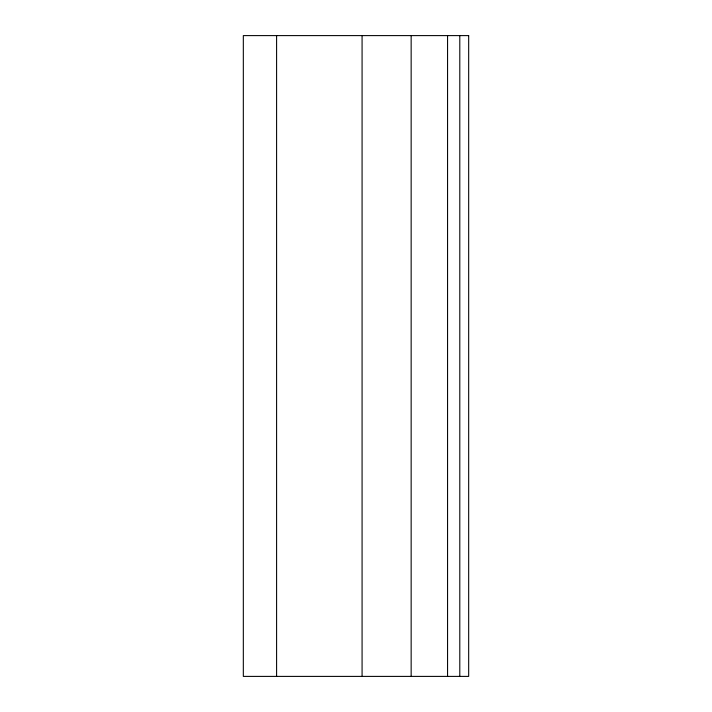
<?xml version="1.0" encoding="UTF-8"?>
<svg xmlns="http://www.w3.org/2000/svg" width="712" height="712" viewBox="0 0 712 712"><rect width="100%" height="100%" fill="white"/><g stroke="black" fill="none" stroke-linecap="round" stroke-linejoin="round"><path stroke-width="1.07" d="M459.792 35.6L459.792 676.4M447.563 35.6L447.563 676.4M411.153 35.6L411.153 676.4M362.079 35.6L362.079 676.4M276.594 35.6L276.594 676.4M468.674 35.6L243.326 35.6L243.326 676.4L468.674 676.4L468.674 35.6"/></g></svg>
